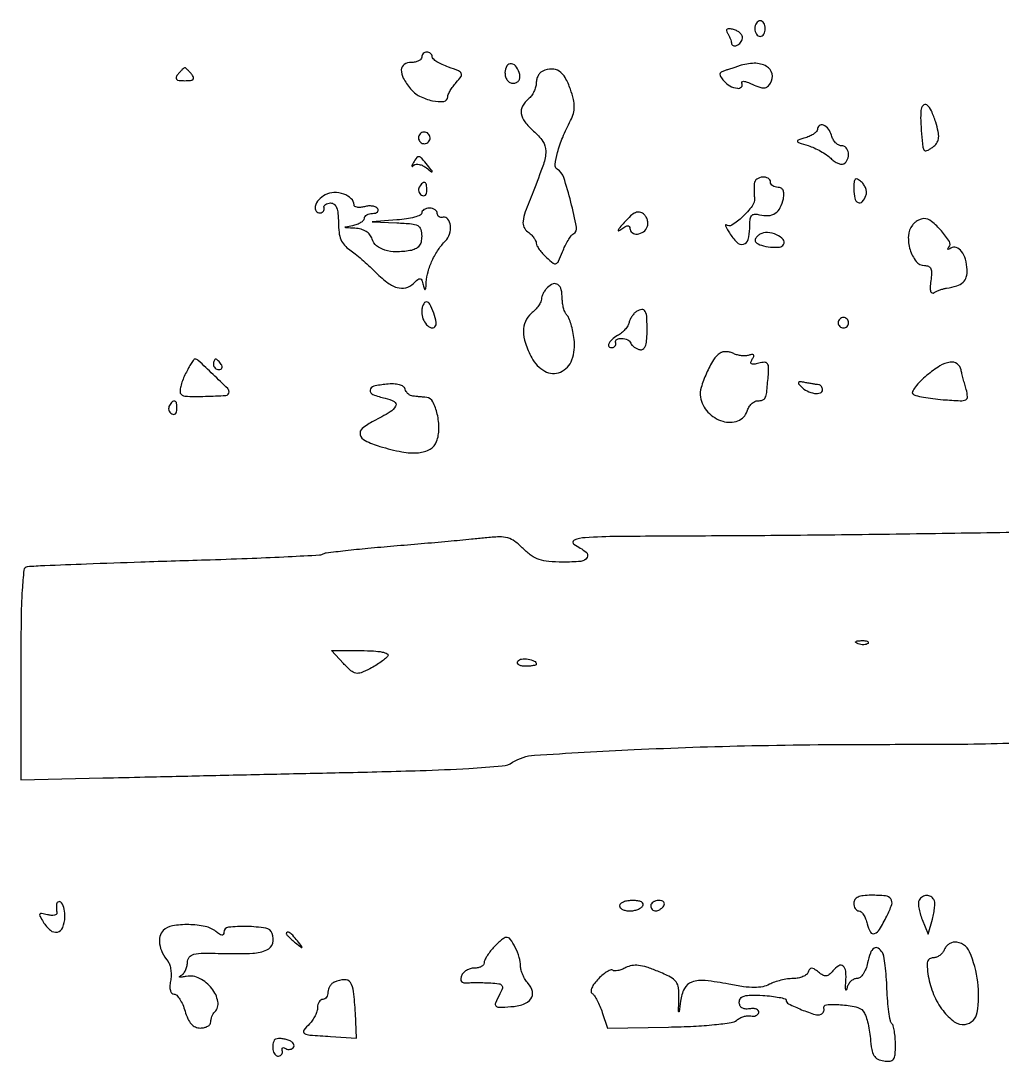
# Model space of a CAD drawing. Extents: x 0 to 5034, y 0 to 2560.
# Drawn here: x 0 to 188.5, y 896.1 to 1096 of the extents above; entities that cross this region are included whole.
import ezdxf

# ---------------------------------------------------------------- set-up
doc = ezdxf.new("R2010")
doc.units = 0

msp = doc.modelspace()

# ---------------------------------------------------------------- linework, layer by layer
for points in [[(141, 1094.5, 0.064853), (141.074694, 1093.926543, 0.082425), (141.29375, 1093.440625, 0.098894), (141.618646, 1093.115568, 0.148195), (142, 1093, 0.148195), (142.381354, 1093.115568, 0.098894), (142.70625, 1093.440625, 0.082425), (142.925306, 1093.926543, 0.064853), (143, 1094.5, 0.064853), (142.925306, 1095.073457, 0.082425), (142.70625, 1095.559375, 0.098894), (142.381354, 1095.884432, 0.148195), (142, 1096, 0.148195), (141.618646, 1095.884432, 0.098894), (141.29375, 1095.559375, 0.082425), (141.074694, 1095.073457, 0.064853)], [(135.733307, 1093.656741, -0.025043), (136.016175, 1093.158816, -0.022797), (136.257653, 1092.61948, -0.023453), (136.428792, 1092.117355, -0.065385), (136.484687, 1091.75, 0.29829), (136.811483, 1091.272517, 0.200787), (137.494015, 1091.27625, 0.118039), (138.258586, 1091.84167, 0.139217), (138.626357, 1092.659963, 0.154989), (138.54791, 1093.140552, 0.084583), (138.188562, 1093.625116, 0.070439), (137.610785, 1094.040472, 0.056777), (136.896922, 1094.316705, 0.028259), (136.077878, 1094.482116, 0.16618), (135.653227, 1094.401953, 0.332732), (135.534189, 1094.129895, 0.084384)], [(77, 1089, -0.191087), (76.848523, 1088.618118, -0.088204), (76.4125, 1088.29375, -0.068025), (75.765418, 1088.073693, -0.048028), (75, 1088, 0.145915), (73.647855, 1087.596819, 0.244831), (73.08176, 1086.587174, 0.134861), (73.469589, 1084.983688, 0.043839), (74.844247, 1082.944019, 0.104929), (76.595563, 1081.524771, 0.064556), (79.104685, 1080.628673, 0.084012), (81.239431, 1080.529433, 0.379151), (82, 1081.388238, -0.107695), (82.105898, 1081.874189, -0.026816), (82.485747, 1082.598942, -0.026161), (83.020665, 1083.400146, -0.023648), (83.653605, 1084.169732, 0.029199), (84.562462, 1085.300135, 0.280108), (84.605401, 1085.890684, 0.180085), (84.079791, 1086.371396, 0.012259), (82.153605, 1087.096298, -0.023878), (80.945761, 1087.58318, -0.033664), (79.926372, 1088.137729, -0.035659), (79.191851, 1088.680986, -0.219081), (79, 1089.097825, 0.11006), (78.923311, 1089.442003, 0.099907), (78.70625, 1089.734986, 0.095011), (78.381801, 1089.931488, 0.089011), (78, 1090, 0.099038), (77.618362, 1089.923658, 0.097945), (77.29375, 1089.70625, 0.097945), (77.076342, 1089.381638, 0.099038)], [(93, 1086.083333, 0.066422), (93.111401, 1085.248452, 0.09567), (93.438799, 1084.58104, 0.111791), (93.945354, 1084.15323, 0.12024), (94.573324, 1084, 0.099154), (95.179808, 1084.121465, 0.133817), (95.619304, 1084.46353, 0.126354), (95.840365, 1084.99829, 0.083236), (95.823324, 1085.667134, 0.100818), (95.230213, 1087.099763, 0.210781), (94.229205, 1087.729914, 0.297834), (93.357221, 1087.327282, 0.14074)], [(138, 1087.341825, -0.001055), (137.326675, 1087.118834, -0.000667), (136.540354, 1086.861424, -0.00067), (135.767031, 1086.610554, -0.001235), (135.137376, 1086.408939, 0.061503), (134.50737, 1086.119801, 0.24243), (134.293946, 1085.765361, 0.164127), (134.422856, 1085.278897, 0.027089), (135.009821, 1084.488167, 0.093186), (136.184976, 1083.513841, 0.09261), (137.636276, 1083.030142, 0.240548), (138.421109, 1083.303456, 0.341724), (138.49531, 1084.007588, -0.340782), (138.522277, 1084.267694, -0.23053), (138.814402, 1084.376808, -0.062906), (139.516216, 1084.218895, -0.020142), (140.507907, 1083.814444, 0.022391), (141.919002, 1083.246327, 0.099697), (142.799041, 1083.122993, 0.15708), (143.44392, 1083.373943, 0.083819), (144.014411, 1084.023317, 0.19866), (144.308418, 1085.829514, 0.212033), (143.230284, 1087.251483, 0.13109), (140.881147, 1087.835077, 0.076329)], [(30.207482, 1085.75, 0.067294), (29.832783, 1085.150135, 0.316493), (29.90499, 1084.772811, 0.17039), (30.384486, 1084.552244, 0.023404), (31.5, 1084.5, 0.023404), (32.615514, 1084.552244, 0.17039), (33.09501, 1084.772811, 0.316493), (33.167217, 1085.150135, 0.067294), (32.792518, 1085.75, 0.011253), (32.376532, 1086.228882, 0.016098), (31.98491, 1086.632812, 0.011953), (31.646504, 1086.944783, 0.182194), (31.5, 1087, 0.182194), (31.353496, 1086.944783, 0.011953), (31.01509, 1086.632812, 0.016098), (30.623468, 1086.228882, 0.011253)], [(100.25, 1086.349228, 0.106892), (99.771801, 1086.01898, 0.06445), (99.367188, 1085.457825, 0.060105), (99.093192, 1084.763614, 0.06405), (99, 1084.039111, -0.07017), (98.890257, 1083.260982, -0.044596), (98.559375, 1082.406256, -0.044039), (98.074117, 1081.60854, -0.060962), (97.5, 1081, 0.095863), (96.365185, 1079.616399, 0.165495), (96.119186, 1078.163921, 0.127349), (96.811914, 1076.585569, 0.04708), (98.5, 1074.813051, -0.064051), (100.259493, 1072.835719, -0.153267), (100.824334, 1070.977368, -0.082532), (100.373607, 1068.409933, -0.010521), (98.393878, 1063.142643, 0.00655), (96.906667, 1059.279208, 0.056316), (96.464341, 1057.486069, 0.143322), (96.639376, 1056.368582, 0.12549), (97.393878, 1055.45394, -0.036438), (98.008466, 1054.931835, -0.038564), (98.528202, 1054.335226, -0.041696), (98.889225, 1053.754506, -0.11877), (99, 1053.294745, 0.125432), (99.12615, 1052.799797, 0.029978), (99.580031, 1052.07433, 0.028952), (100.218755, 1051.279426, 0.02512), (100.974573, 1050.523011, 0.019598), (102.241454, 1049.463762, 0.253921), (102.828404, 1049.369129, 0.207257), (103.301867, 1049.806861, 0.013136), (104.037135, 1051.597671, -0.022085), (104.530422, 1052.740487, -0.023675), (105.112393, 1053.808348, -0.024099), (105.696143, 1054.671734, -0.093904), (106.169777, 1055.104928, 0.311501), (106.720366, 1056.360468, 0.014178), (105.645756, 1061.187975, 0.017221), (104.280576, 1065.903168, 0.177057), (103.046586, 1067.471208, -0.295546), (102.621165, 1068.36905, -0.033224), (103.088375, 1070.689771, -0.032154), (104.087536, 1073.612765, -0.021232), (105.587821, 1076.831914, 0.047931), (106.138767, 1078.200209, 0.072967), (106.318908, 1079.466381, 0.05981), (106.139901, 1080.904585, 0.022431), (105.561604, 1082.855586, 0.043936), (104.566963, 1085.0779, 0.120669), (103.405331, 1086.327769, 0.155087), (101.991966, 1086.725134, 0.089682)], [(172.894037, 1078.75, 0.030844), (172.850874, 1076.86544, 0.012405), (173.014618, 1074.293393, 0.006509), (173.275123, 1071.733247, 0.165303), (173.571294, 1071.107499, 0.257719), (173.811878, 1071.033966, 0.050976), (174.256945, 1071.176385, 0.042424), (174.799768, 1071.470369, 0.027899), (175.371284, 1071.893175, 0.088565), (176.015742, 1072.656127, 0.112501), (176.28806, 1073.534355, 0.073446), (176.204785, 1074.721822, 0.020288), (175.727669, 1076.535676, 0.033602), (174.905351, 1078.687898, 0.119395), (173.995095, 1079.837298, 0.408628), (173.301096, 1079.758877, 0.150589)], [(153, 1075.116631, -0.19069), (152.846775, 1074.729477, -0.051654), (152.339063, 1074.289658, -0.04453), (151.611355, 1073.871403, -0.033644), (150.75, 1073.541878, 0.007378), (149.282614, 1073.06717, 0.407504), (149.163174, 1072.831596, 0.242965), (149.40093, 1072.591917, 0.004108), (151.229449, 1072.017226, -0.031318), (152.391691, 1071.581192, -0.022651), (153.627466, 1070.958387, -0.023009), (154.751688, 1070.256482, -0.045345), (155.560069, 1069.582788, 0.043798), (156.24064, 1069.01204, 0.055401), (156.960964, 1068.618873, 0.066196), (157.61247, 1068.44783, 0.171172), (158.08062, 1068.549826, 0.158251), (158.810226, 1069.410227, 0.131526), (158.963946, 1070.605814, 0.150861), (158.501525, 1071.605791, 0.212669), (157.616631, 1072, -0.129214), (157.048695, 1072.149263, -0.073972), (156.485993, 1072.5875, -0.065681), (156.013407, 1073.235306, -0.060903), (155.710251, 1074, 0.098798), (155.122298, 1075.208701, 0.133355), (154.163234, 1075.946841, 0.261035), (153.373522, 1075.851727, 0.239492)], [(76.552786, 1074.08541, 0.099038), (76.401684, 1073.679226, 0.097945), (76.417584, 1073.244476, 0.097945), (76.597789, 1072.848514, 0.099038), (76.91459, 1072.552786, 0.099038), (77.320774, 1072.401684, 0.097945), (77.755524, 1072.417584, 0.097945), (78.151486, 1072.597789, 0.099038), (78.447214, 1072.91459, 0.099038), (78.598316, 1073.320774, 0.097945), (78.582416, 1073.755524, 0.097945), (78.402211, 1074.151486, 0.099038), (78.08541, 1074.447214, 0.099038), (77.679226, 1074.598316, 0.097945), (77.244476, 1074.582416, 0.097945), (76.848514, 1074.402211, 0.099038)], [(75.398692, 1068.75, 0.01713), (75.159137, 1068.298639, 0.16288), (75.131036, 1068.084951, 0.524814), (75.231588, 1068.041006, 0.045405), (75.497665, 1068.241324, -0.160599), (75.928899, 1068.432659, -0.076061), (76.543254, 1068.400245, -0.063419), (77.238335, 1068.161225, -0.051139), (77.907991, 1067.741324, 0.002328), (78.898565, 1066.97634, 0.488078), (79.001363, 1067.003157, 0.272896), (78.982619, 1067.151917, 0.001728), (78.127555, 1068.25, 0.012018), (77.027209, 1069.585654, 0.170742), (76.498379, 1069.888047, 0.281916), (76.038371, 1069.710498, 0.032682)], [(140.884846, 1064.75, 0.017019), (140.850745, 1064.160981, 0.008467), (140.845616, 1063.413291, 0.008394), (140.866457, 1062.637617, 0.012209), (140.913005, 1061.95482, -0.185668), (140.474178, 1060.397558, -0.04383), (138.640753, 1058.346503, -0.044027), (136.586184, 1056.732877, -0.344924), (135.454334, 1056.831053, 0.512992), (135.353777, 1056.810967, 0.2075), (135.351003, 1056.642559, 0.029654), (135.626758, 1056.074623, 0.009055), (136.109268, 1055.25, 0.060205), (137.526894, 1053.452484, 0.25585), (138.796371, 1053.084979, 0.277954), (139.709529, 1053.955304, 0.066897), (140, 1056.116631, -0.021714), (140.071366, 1057.759162, -0.135176), (140.361919, 1058.54159, -0.230456), (140.923338, 1058.843577, -0.074206), (141.889302, 1058.739199, 0.080007), (143.575511, 1058.576647, 0.133136), (144.917863, 1059.033867, 0.127488), (145.883739, 1060.125865, 0.070196), (146.466008, 1061.823495, 0.045764), (146.559594, 1062.767749, 0.112182), (146.410815, 1063.445451, 0.159289), (146.029485, 1063.850323, 0.125505), (145.442582, 1064, -0.067561), (144.891167, 1064.07485, -0.084278), (144.423759, 1064.29375, -0.099632), (144.111192, 1064.618659, -0.142817), (144, 1065, 0.272007), (143.562857, 1065.744099, 0.148209), (142.49336, 1065.976748, 0.130064), (141.375848, 1065.583006, 0.224013)], [(160, 1063.622445, 0.056175), (160.193324, 1061.907157, 0.221748), (160.828788, 1061.089889, 0.343757), (161.617373, 1061.240521, 0.088591), (162.33357, 1062.426887, 0.104173), (162.435244, 1063.061714, 0.06997), (162.297112, 1063.785821, 0.066075), (161.95027, 1064.485582, 0.071608), (161.440559, 1065.049332, 0.044371), (160.67943, 1065.574575, 0.335831), (160.273356, 1065.520397, 0.183144), (160.045928, 1065.021733, 0.016407)], [(76.542705, 1064.069098, 0.108373), (76.401101, 1063.665803, 0.099685), (76.434921, 1063.22714, 0.095498), (76.639411, 1062.820631, 0.090427), (76.983688, 1062.510081, 0.136093), (77.36964, 1062.397824, 0.190788), (77.701458, 1062.524436, 0.140899), (77.925389, 1062.890269, 0.067432), (78, 1063.440983, 0.039415), (77.914842, 1064.519563, 0.25701), (77.592818, 1064.933879, 0.315493), (77.13314, 1064.838655, 0.050477)], [(58.489202, 1062.563988, 0.086163), (57.241562, 1061.598513, 0.116053), (56.547778, 1060.35597, 0.231462), (56.709068, 1059.452956, 0.265701), (57.5, 1059.1, 0.093907), (57.862485, 1059.206961, 0.113761), (58.132812, 1059.435, 0.119228), (58.267928, 1059.749164, 0.11039), (58.25, 1060.1, -0.174153), (58.275325, 1060.442061, -0.132778), (58.514062, 1060.735625, -0.096791), (58.944469, 1060.933561, -0.059585), (59.5, 1061, -0.171167), (60.178531, 1060.760704, -0.129431), (60.650774, 1060.120127, -0.072258), (60.921248, 1058.983263, -0.02233), (61, 1057.220759, 0.031815), (61.118699, 1055.357177, 0.067121), (61.492203, 1053.960204, 0.080354), (62.16619, 1052.874739, 0.065972), (63.190617, 1051.970759, -0.020185), (64.211017, 1051.22422, -0.009114), (65.489558, 1050.168515, -0.009007), (66.800576, 1049.003587, -0.012162), (67.940617, 1047.900782, 0.03276), (70.293555, 1045.805147, 0.089147), (72.260757, 1044.77022, 0.137867), (73.934963, 1044.71584, 0.136809), (75.398043, 1045.5409, -0.020133), (76.245256, 1046.322502, -0.217486), (76.682439, 1046.446597, -0.267672), (77.005525, 1046.188094, -0.029318), (77.310981, 1045.248411, 0.01442), (77.543108, 1044.454653, 0.558657), (77.69091, 1044.418715, 0.180601), (77.81263, 1044.682009, 0.006408), (77.883999, 1045.815741, -0.058332), (78.217922, 1047.801712, -0.038437), (79.034668, 1049.9719, -0.037853), (80.196976, 1052.037893, -0.049358), (81.571635, 1053.714492, 0.125199), (82.348418, 1055.021316, 0.097069), (82.503775, 1056.675169, 0.135157), (82.026426, 1057.911172, 0.2967), (81.117163, 1058.25, -0.087594), (80.690683, 1058.230619, -0.115992), (80.328167, 1058.367188, -0.127304), (80.087132, 1058.638528, -0.118823), (80, 1059, 0.148195), (79.884432, 1059.381354, 0.098894), (79.559375, 1059.70625, 0.082425), (79.073457, 1059.925306, 0.064853), (78.5, 1060, 0.061136), (77.926412, 1059.929603, 0.07968), (77.440625, 1059.722345, 0.097512), (77.115416, 1059.415289, 0.156175), (77, 1059.054791, -0.304485), (76.73858, 1058.665309, -0.029389), (75.604687, 1058.277215, -0.029493), (74.070505, 1057.946946, -0.018597), (72.25, 1057.735039), (67.5, 1057.360496), (72.25, 1057.180248, -0.012406), (75.026394, 1057.005828, -0.102195), (76.232861, 1056.644181, -0.199821), (76.809828, 1055.932782, -0.071869), (77, 1054.616577, -0.058555), (76.869104, 1053.502695, -0.112573), (76.473551, 1052.700605, -0.115893), (75.778693, 1052.163898, -0.06439), (74.75, 1051.847576, -0.042815), (72.101875, 1051.624229, -0.073733), (69.917838, 1051.951266, -0.097209), (68.347234, 1052.788292, -0.146028), (67.479892, 1054.063355, 0.092031), (67.040131, 1054.886084, 0.083986), (66.322089, 1055.527117, 0.074593), (65.353502, 1055.950756, 0.053219), (64.182612, 1056.136182, -0.001783), (62.522726, 1056.226382, -0.219252), (62.341284, 1056.323051, -0.552311), (62.383067, 1056.434181, -0.002913), (63.75, 1056.705733, 0.037644), (64.611317, 1056.939971, 0.051079), (65.339062, 1057.285119, 0.061974), (65.840956, 1057.681695, 0.197067), (66, 1058.069551, -0.164089), (66.119703, 1058.424481, -0.095832), (66.457961, 1058.726681, -0.076976), (66.962735, 1058.930889, -0.057758), (67.559017, 1059, 0.05878), (68.115829, 1059.065685, 0.126121), (68.495569, 1059.266173, 0.191145), (68.641142, 1059.562686, 0.159385), (68.558021, 1059.90612, 0.15438), (68.198685, 1060.21553, 0.064046), (67.575304, 1060.392509, 0.054994), (66.805232, 1060.422423, 0.046215), (65.999004, 1060.289489, -0.039544), (65.232998, 1060.152685, -0.068263), (64.587207, 1060.177645, -0.103492), (64.156719, 1060.350186, -0.250913), (64, 1060.642822, 0.210384), (63.477158, 1061.830414, 0.101828), (62.023195, 1062.698803, 0.089174), (60.155198, 1062.995598, 0.117125)], [(115.912583, 1057.267774, 0.008796), (115.067609, 1056.285336, 0.060283), (114.722759, 1055.750044, 0.693132), (114.81748, 1055.650448, 0.063221), (115.25, 1055.902706, -0.025457), (116.029033, 1056.439529, -0.107297), (116.561284, 1056.627019, -0.263812), (116.869906, 1056.499812, -0.167533), (117, 1056.122445, 0.242814), (117.42258, 1055.303577, 0.179144), (118.424373, 1055.033371, 0.133671), (119.594847, 1055.469724, 0.14648), (120.33357, 1056.426887, 0.093576), (120.447139, 1057.051713, 0.069813), (120.34487, 1057.746185, 0.068161), (120.050591, 1058.402123, 0.080231), (119.603142, 1058.9144, 0.136335), (118.862924, 1059.246493, 0.143572), (118.073631, 1059.139711, 0.082684), (117.138931, 1058.521083, 0.023314)], [(171.25087, 1056.75, 0.156842), (170.480785, 1054.708236, 0.085638), (170.808029, 1052.024518, 0.093096), (171.966422, 1049.78774, 0.230793), (173.582115, 1049, -0.110075), (174.339904, 1048.831127, -0.18766), (174.781375, 1048.36781, -0.108678), (174.932096, 1047.509078, -0.025748), (174.794443, 1046.052813, 0.02093), (174.663226, 1044.794132, 0.083813), (174.744287, 1044.026536, 0.243012), (175.019712, 1043.730433, 0.229926), (175.430944, 1043.774692, -0.033481), (175.936264, 1044.045701, -0.019284), (176.576091, 1044.306293, -0.019208), (177.241745, 1044.519372, -0.030287), (177.828091, 1044.644857, 0.037779), (179.778007, 1045.092784, 0.108587), (180.977778, 1045.775983, 0.140569), (181.603757, 1046.779969, 0.082622), (181.764975, 1048.196318, 0.0559), (181.438839, 1050.176747, 0.093542), (180.689728, 1051.683273, 0.144707), (179.691864, 1052.419112, 0.220203), (178.636693, 1052.328664, -0.018477), (178.227321, 1052.114474, -0.230088), (178.056903, 1052.115701, -0.45953), (178.028506, 1052.227011, -0.031375), (178.259146, 1052.515488, 0.335465), (178.356196, 1053.59285, 0.040667), (176.846067, 1055.62626, 0.041612), (174.934832, 1057.470442, 0.172781), (173.448131, 1058, 0.084238), (172.915063, 1057.90955, 0.045299), (172.306348, 1057.632812, 0.04343), (171.720133, 1057.228278, 0.052081)], [(141.975078, 1054.984598, 0.047069), (141.475126, 1054.606388, 0.078129), (141.14627, 1054.193968, 0.114037), (141.033231, 1053.815319, 0.215343), (141.143654, 1053.523013, 0.125675), (142.244407, 1052.870113, 0.047586), (144.013103, 1052.52955, 0.046429), (145.721529, 1052.525568, 0.235927), (146.50698, 1053.011294, 0.332867), (146.419939, 1053.985731, 0.107506), (145.170122, 1054.887183, 0.083671), (143.392764, 1055.329136, 0.158901)], [(101.160081, 1044.760081, 0.041018), (100.716138, 1044.236644, 0.035806), (100.340774, 1043.624182, 0.037484), (100.08216, 1043.01812, 0.082282), (100, 1042.522241, -0.120877), (99.870873, 1041.99592, -0.034087), (99.426504, 1041.270031, -0.032232), (98.79488, 1040.492003, -0.029094), (98.047672, 1039.772846, 0.111797), (96.913437, 1038.24954, 0.107442), (96.524668, 1036.363616, 0.081018), (96.927, 1034.053772, 0.038082), (98.139274, 1031.26657, 0.143003), (100.650588, 1028.679136, 0.235526), (103.630326, 1028.519195, 0.205726), (105.852659, 1030.876151, 0.120154), (106.290166, 1034.799483, 0.018971), (106.041075, 1036.285832, 0.021293), (105.68716, 1037.692036, 0.021155), (105.287588, 1038.853117, 0.097396), (104.906748, 1039.45, -0.086615), (104.558255, 1039.971263, -0.034926), (104.266357, 1040.779226, -0.033245), (104.066874, 1041.713327, -0.035998), (104, 1042.640983, 0.058337), (103.800198, 1044.347639, 0.175947), (103.166696, 1045.311594, 0.252416), (102.241486, 1045.448164, 0.1098)], [(77, 1040.059017, 0.093163), (77.243236, 1038.764917, 0.088003), (77.941777, 1037.6182, 0.125169), (78.799418, 1037.032629, 0.291734), (79.526868, 1037.193535, 0.248128), (79.787897, 1038.04047, 0.035516), (79.30834, 1039.854341, 0.03517), (78.583145, 1041.570626, 0.282338), (77.883369, 1042, 0.205936), (77.5457, 1041.854764, 0.083017), (77.25949, 1041.429836, 0.063321), (77.064865, 1040.802056, 0.043565)], [(118.301218, 1040.186163, 0.065734), (117.840141, 1039.809592, 0.039697), (117.398495, 1039.258183, 0.039124), (117.040334, 1038.629372, 0.05448), (116.830179, 1038.017209, -0.084846), (116.568324, 1037.382215, -0.041815), (116.042448, 1036.68177, -0.039905), (115.358943, 1036.027627, -0.046427), (114.612198, 1035.526673, 0.063751), (113.519595, 1034.737652, 0.114499), (112.90733, 1033.823266, 0.364061), (113.082601, 1033.321848, 0.217847), (113.75, 1033.25, 0.099038), (114.017143, 1033.402666, 0.097945), (114.20625, 1033.646875, 0.097945), (114.288153, 1033.944686, 0.099038), (114.25, 1034.25, -0.379294), (114.485546, 1034.802019, -0.126253), (115.42352, 1034.983625, -0.088021), (116.574124, 1034.707513, -0.206308), (117.166667, 1034.075, 0.09835), (117.394262, 1033.696982, 0.05058), (117.807102, 1033.32625, 0.047526), (118.326644, 1033.017883, 0.052344), (118.878788, 1032.825, 0.199616), (119.499414, 1032.926789, 0.156762), (119.944411, 1033.451702, 0.075228), (120.206944, 1034.51518, 0.02044), (120.295455, 1036.25, 0.013297), (120.250529, 1038.973874, 0.10687), (119.935029, 1040.179168, 0.3088), (119.306593, 1040.524794, 0.114845)], [(157, 1038, 0.099038), (157.076342, 1037.618362, 0.097945), (157.29375, 1037.29375, 0.097945), (157.618362, 1037.076342, 0.099038), (158, 1037, 0.099038), (158.381638, 1037.076342, 0.097945), (158.70625, 1037.29375, 0.097945), (158.923658, 1037.618362, 0.099038), (159, 1038, 0.099038), (158.923658, 1038.381638, 0.097945), (158.70625, 1038.70625, 0.097945), (158.381638, 1038.923658, 0.099038), (158, 1039, 0.099038), (157.618362, 1038.923658, 0.097945), (157.29375, 1038.70625, 0.097945), (157.076342, 1038.381638, 0.099038)], [(134.33565, 1032.180225, 0.113864), (133.049949, 1030.859719, 0.031382), (131.696092, 1028.275323, 0.031392), (130.676242, 1025.541378, 0.11358), (130.55069, 1023.700288, 0.150583), (131.962543, 1020.829191, 0.131197), (134.820692, 1019.061278, 0.163374), (137.736865, 1019.15125, 0.231175), (139.5, 1021, -0.06077), (139.849532, 1021.764714, -0.063046), (140.36914, 1022.4125, -0.069989), (140.972302, 1022.851427, -0.122947), (141.567388, 1023, 0.080852), (142.509905, 1023.153412, 0.21407), (143.00094, 1023.605824, 0.075133), (143.264833, 1024.620014, 0.004967), (143.550776, 1027.632419, 0.017812), (143.637163, 1029.390951, 0.156266), (143.412145, 1030.127338, 0.258948), (142.866046, 1030.39617, 0.051662), (141.751999, 1030.224895, -0.022214), (140.779239, 1030.016179, -0.176574), (140.334365, 1030.098333, -0.348315), (140.219766, 1030.395298, -0.062963), (140.482824, 1030.972208, 0.037714), (140.770441, 1031.527128, 0.26752), (140.735521, 1031.816707, 0.283914), (140.472408, 1031.920191, 0.040897), (139.889196, 1031.764859, -0.070333), (139.244163, 1031.633024, -0.040753), (138.451623, 1031.649105, -0.039853), (137.643088, 1031.797414, -0.053018), (136.946118, 1032.065352, 0.056282), (136.27334, 1032.318977, 0.051066), (135.538317, 1032.427073, 0.054374), (134.853703, 1032.382741, 0.100005)], [(31.662886, 1028.25, 0.023217), (31.158206, 1027.123316, 0.027202), (30.789534, 1026.012, 0.027755), (30.585153, 1025.055144, 0.126362), (30.639545, 1024.49298, 0.307474), (31.497509, 1023.872208, 0.012953), (35.45326, 1023.856988, 0.012634), (39.389914, 1024.043424, 0.393109), (40, 1024.699484, 0.201086), (39.73365, 1025.334984, 0.003335), (36.927494, 1028.058031, 0.003469), (34.092137, 1030.735468, 0.189683), (33.419925, 1031, 0.245582), (33.221037, 1030.896043, 0.009746), (32.751762, 1030.192188, 0.015265), (32.221679, 1029.303897, 0.009984)], [(37, 1030, 0.105053), (37.081062, 1029.618444, 0.099167), (37.311086, 1029.29375, 0.09642), (37.654762, 1029.076123, 0.093332), (38.059017, 1029, 0.108972), (38.413961, 1029.078288, 0.182303), (38.6254, 1029.29375, 0.161196), (38.656512, 1029.6179, 0.082592), (38.5, 1030, 0.029505), (38.231006, 1030.382774, 0.035638), (37.933975, 1030.70625, 0.038439), (37.65171, 1030.934461, 0.151918), (37.440983, 1031, 0.210953), (37.272352, 1030.92554, 0.081139), (37.129539, 1030.70625, 0.061769), (37.032345, 1030.382849, 0.042167)], [(174.046742, 1027.897881, 0.02154), (172.787219, 1026.750826, 0.035691), (171.842356, 1025.66846, 0.041302), (171.277372, 1024.77479, 0.327677), (171.347157, 1024.31951, 0.137008), (171.883854, 1024.017132, 0.013293), (173.35644, 1023.696832, 0.016083), (175.165832, 1023.413319, 0.012044), (177.173471, 1023.213553, 0.006509), (180.455909, 1023.009544, 0.11682), (181.48669, 1023.20088, 0.317486), (181.840148, 1023.790757, 0.053035), (181.588733, 1025.164773, -0.004574), (181.304157, 1026.162678, -0.003789), (181.018938, 1027.230233, -0.003826), (180.772362, 1028.212928, -0.010272), (180.616686, 1028.916871, 0.189721), (179.854251, 1030.100927, 0.196885), (178.503778, 1030.424155, 0.10095), (176.527431, 1029.691309, 0.034843)], [(70.25, 1026.186642, 0.033388), (67.775511, 1025.780017, 0.321957), (67.113285, 1025.022254, 0.339897), (67.631619, 1024.19555, 0.034832), (69.993419, 1023.501445, -0.071916), (71.732232, 1022.847371, -0.404367), (71.997494, 1021.986474, -0.141894), (70.934888, 1020.849374, -0.015247), (67.75, 1019.08102, 0.049322), (65.593383, 1017.683666, 0.294909), (65.187352, 1016.473637, 0.22556), (66.12444, 1015.346308, 0.032781), (68.984251, 1014.243479, 0.028614), (73.195356, 1013.189235, 0.068516), (76.404131, 1013.024556, 0.107291), (78.616701, 1013.707301, 0.177689), (79.869742, 1015.176915, 0.087866), (80.308745, 1017.602752, 0.056619), (79.996107, 1020.44999, 0.060419), (79.149605, 1022.819076, 0.25927), (77.956366, 1023.63465, -0.000367), (77.312955, 1023.694614, -0.000251), (76.582159, 1023.763631, -0.000253), (75.877823, 1023.830865, -0.000511), (75.323324, 1023.88465, -0.092625), (74.849336, 1024.022201, -0.067924), (74.39732, 1024.333304, -0.06629), (74.034951, 1024.763551, -0.07878), (73.823324, 1025.25, 0.188455), (73.467722, 1025.742199, 0.079228), (72.707505, 1026.076669, 0.057226), (71.612342, 1026.233266, 0.030965)], [(149.859179, 1025.740821, 0.080615), (151.047023, 1024.884683, 0.076997), (152.463441, 1024.431052, 0.113452), (153.570199, 1024.5083, 0.330051), (154, 1025.088484, 0.079365), (153.943456, 1025.442472, 0.083317), (153.779687, 1025.754717, 0.09005), (153.536265, 1025.977829, 0.115664), (153.25, 1026.076511, -0.012233), (152.842459, 1026.128188, -0.002922), (152.167857, 1026.23459, -0.003001), (151.394334, 1026.366004, -0.002965), (150.619301, 1026.50721, 0.01817), (149.72193, 1026.642661, 0.229659), (149.408186, 1026.532378, 0.374985), (149.391703, 1026.274284, 0.032927)], [(28.542705, 1022.069098, 0.108373), (28.401101, 1021.665803, 0.099685), (28.434921, 1021.22714, 0.095498), (28.639411, 1020.820631, 0.090427), (28.983688, 1020.510081, 0.136093), (29.36964, 1020.397824, 0.190788), (29.701458, 1020.524436, 0.140899), (29.925389, 1020.890269, 0.067432), (30, 1021.440983, 0.039415), (29.914842, 1022.519563, 0.25701), (29.592818, 1022.933879, 0.315493), (29.13314, 1022.838655, 0.050477)], [(162.729167, 976.395833, -0.126455), (162.402231, 976.202593, -0.060344), (161.916927, 976.123424, -0.05415), (161.359369, 976.160852, -0.051402), (160.8125, 976.316886, -0.054073), (160.395823, 976.538436, -0.470617), (160.37858, 976.720685, -0.168741), (160.670344, 976.862007, -0.018894), (161.416667, 976.921053, -0.028489), (162.112848, 976.910055, -0.077125), (162.592839, 976.799335, -0.208169), (162.77538, 976.614691, -0.296942)], [(70.495605, 973.992888, -0.080269), (70.079362, 973.512295, -0.018673), (69.232624, 972.855824, -0.018795), (68.188858, 972.165147, -0.017435), (67.070144, 971.536273, -0.026487), (65.352401, 970.760322, -0.142423), (64.341136, 970.670708, -0.133911), (63.406918, 971.134493, -0.022397), (61.959242, 972.543385), (59.651372, 975), (65.384703, 975, -0.012842), (67.772092, 974.938671, -0.035814), (69.434456, 974.733226, -0.06621), (70.374772, 974.414518, -0.442189)], [(99, 972.393011, -0.327354), (98.887487, 972.239576, -0.029196), (98.395164, 972.115447, -0.029198), (97.730252, 972.028365, -0.017964), (96.940983, 972, -0.045552), (96.193244, 972.068264, -0.099152), (95.660421, 972.280921, -0.177225), (95.42542, 972.594852, -0.214542), (95.473008, 972.956326, -0.231296), (96.155087, 973.386452, -0.0667), (97.436609, 973.354182, -0.069655), (98.618601, 972.991831, -0.291414)], [(160, 926.5, 0.063559), (160.073198, 925.926498, 0.081496), (160.288153, 925.440625, 0.098464), (160.606849, 925.115527, 0.150892), (160.980948, 925, -0.196658), (161.401402, 924.827975, -0.055459), (161.857549, 924.267655, -0.046872), (162.276082, 923.461345, -0.034816), (162.587621, 922.506911, 0.063822), (163.211608, 920.914101, 0.376478), (163.987141, 920.631169, 0.166644), (164.951382, 921.444274, 0.019311), (166.330069, 923.959821, 0.031397), (167.282223, 926.212087, 0.248796), (167.118105, 927.294339, 0.212947), (166.094294, 927.871031, 0.023343), (163.333333, 928, 0.027804), (161.823573, 927.915981, 0.078075), (160.805556, 927.6375, 0.128843), (160.218119, 927.163308, 0.160198)], [(172.551863, 927.083916, 0.143952), (172.405165, 926.54894, 0.032947), (172.484854, 925.604469, 0.031443), (172.726646, 924.486041, 0.026153), (173.118798, 923.333916), (174.251903, 920.5), (175.083414, 923.414319, 0.02203), (175.363828, 924.591339, 0.02651), (175.518952, 925.718038, 0.026727), (175.54761, 926.661383, 0.133408), (175.398445, 927.164319, 0.123272), (174.782023, 927.76434, 0.139608), (173.984252, 927.967352, 0.135414), (173.180752, 927.721062, 0.11313)], [(6.881579, 926.309017, 0.027366), (6.847673, 925.935902, 0.015289), (6.845241, 925.479804, 0.015217), (6.871025, 925.017162, 0.023832), (6.924169, 924.622231, -0.266925), (6.821505, 924.332258, -0.129249), (6.455423, 924.154623, -0.074659), (5.851276, 924.127025, -0.038115), (5.10234, 924.262986, 0.018294), (3.988701, 924.511075, 0.316053), (3.667721, 924.364011, 0.263459), (3.662449, 923.979713, 0.01419), (4.300297, 922.890755, 0.075434), (5.685485, 921.27537, 0.237132), (7.031237, 920.937873, 0.250467), (8.050168, 921.815059, 0.081538), (8.470748, 923.823105, 0.066716), (8.337726, 925.305627, 0.086735), (7.812991, 926.561568, 0.331531), (7.279266, 926.763528, 0.294862)], [(115, 926, 0.186414), (115.147465, 925.618213, 0.089706), (115.570164, 925.29375, 0.069539), (116.198222, 925.073784, 0.049547), (116.940983, 925, 0.046881), (117.729296, 925.074077, 0.046318), (118.49335, 925.29375, 0.050262), (119.123976, 925.616444, 0.111412), (119.5, 926, 0.253782), (119.521766, 926.384801, 0.1651), (119.205217, 926.712684, 0.083483), (118.520664, 926.931329, 0.035659), (117.559017, 927, 0.037227), (116.579009, 926.926934, 0.055981), (115.751711, 926.70625, 0.073461), (115.186221, 926.383082, 0.230178)], [(121, 926, 0.092995), (121.071618, 925.618268, 0.096318), (121.276414, 925.29375, 0.099231), (121.581949, 925.076556, 0.105429), (121.940983, 925, 0.089642), (122.346558, 925.073302, 0.053229), (122.7871, 925.29375, 0.051032), (123.193797, 925.617485, 0.06081), (123.5, 926, 0.139169), (123.607943, 926.379648, 0.191142), (123.478525, 926.70625, 0.138808), (123.110654, 926.926733, 0.066118), (122.559017, 927, 0.062283), (121.962904, 926.925455, 0.080552), (121.457961, 926.70625, 0.097988), (121.120018, 926.381379, 0.153634)], [(27.362868, 921.221061, 0.135611), (26.723006, 920.091528, 0.099633), (26.654737, 918.646907, 0.078484), (27.181885, 916.990057, 0.048462), (28.27291, 915.255746, -0.092564), (28.608601, 914.601029, -0.040263), (28.811927, 913.640929, -0.038041), (28.868548, 912.55645, -0.041274), (28.756348, 911.505746, 0.036783), (28.637981, 910.484162, 0.076436), (28.726427, 909.688867, 0.121151), (29.003139, 909.187672, 0.20928), (29.431875, 909, -0.203471), (29.940691, 908.783999, -0.047974), (30.528322, 908.045313, -0.041816), (31.092297, 906.994402, -0.030671), (31.543203, 905.75, 0.034939), (32.092614, 904.273186, 0.078205), (32.749037, 903.27585, 0.104154), (33.543488, 902.702614, 0.104751), (34.5, 902.5, 0.056395), (35.265012, 902.586561, 0.075828), (35.9125, 902.842708, 0.095027), (36.346616, 903.221587, 0.167478), (36.5, 903.666667, -0.054664), (36.555011, 904.168334, -0.038656), (36.720312, 904.710938, -0.039128), (36.962682, 905.211141, -0.064082), (37.25, 905.583333, 0.250109), (37.859195, 907.586457, 0.120611), (36.695608, 910.090539, 0.104447), (34.337835, 912.027015, 0.167584), (31.78881, 912.405441, -0.012241), (30.969285, 912.273003, -0.073872), (30.539525, 912.278048, -0.601619), (30.501108, 912.390807, -0.093283), (30.75, 912.572245, 0.106406), (31.228468, 912.940454, 0.060184), (31.632812, 913.554053, 0.056017), (31.906997, 914.30398, 0.059721), (32, 915.079851, -0.163965), (32.341223, 916.092417, -0.175759), (33.216537, 916.656878, -0.05647), (35.092241, 916.867791, -0.005745), (39.577228, 916.812458, 0.018291), (44.566952, 916.876086, 0.091758), (47.273937, 917.516571, 0.221676), (48.379089, 918.77875, 0.163759), (48.300491, 920.659316, 0.267658), (47.040974, 921.680618, 0.033717), (43.41068, 922.01141, 0.034378), (39.868301, 921.850944, 0.381205), (39, 920.877555, -0.131914), (38.892844, 920.478463, -0.294044), (38.624898, 920.340936, -0.123978), (38.164273, 920.506191, -0.025398), (37.466295, 921.027973, 0.12294), (35.429449, 922.007044, 0.046111), (32.258583, 922.361314, 0.045668), (29.14393, 922.136161, 0.156861)], [(51, 920.622445, 0.184603), (51.08115, 920.410139, 0.013803), (51.514063, 919.952641, 0.017649), (52.079598, 919.425681, 0.012436), (52.75, 918.872445, 0.001576), (53.879507, 917.99236, 0.377591), (54, 918, 0.377591), (54.00764, 918.120493, 0.001576), (53.127555, 919.25, 0.017685), (52.23668, 920.306759, 0.065617), (51.573889, 920.869516, 0.241985), (51.193395, 920.90695, 0.307699)], [(90.75, 917.916667, 0.023654), (90.080161, 917.109479, 0.026245), (89.514062, 916.269271, 0.026901), (89.11197, 915.509268, 0.108635), (89, 915, -0.182536), (88.855843, 914.618285, -0.0909), (88.443928, 914.29375, -0.070807), (87.831332, 914.073863, -0.050854), (87.106989, 914, 0.071857), (86.340825, 913.88932, 0.063793), (85.603064, 913.564844, 0.066854), (85.003976, 913.085051, 0.099226), (84.645517, 912.518616, 0.076241), (84.507706, 911.885175, 0.194314), (84.653703, 911.447273, 0.17665), (85.077795, 911.207012, 0.061897), (85.788529, 911.17706, -0.015443), (86.637307, 911.220075, -0.005973), (87.815403, 911.22927, -0.005907), (89.09344, 911.20888, -0.007265), (90.285184, 911.158444, -0.019613), (91.836882, 911.008947, -0.186901), (92.409235, 910.692687, -0.264283), (92.50901, 910.143445, -0.038605), (92.035184, 909.065741, 0.014094), (91.151859, 907.297158, 0.293241), (91.228258, 906.736641, 0.228187), (91.800654, 906.483665, 0.009145), (94.135203, 906.602437, 0.061841), (96.539261, 907.071386, 0.154936), (97.973814, 908.103341, 0.220967), (98.264267, 909.501508, 0.127038), (97.44941, 911.055901, -0.046359), (96.894572, 911.796594, -0.035183), (96.425764, 912.697261, -0.03605), (96.104302, 913.613248, -0.06646), (96, 914.394482, 0.074438), (95.748381, 916.075242, 0.042508), (94.981232, 917.983915, 0.040004), (94.019133, 919.563409, 0.271326), (93.214816, 919.916667, 0.12255), (92.836015, 919.774111, 0.019463), (92.195915, 919.294792, 0.020577), (91.472415, 918.656622, 0.016716)], [(162.65, 915, -0.042768), (162.311565, 913.835693, -0.058147), (161.802386, 912.868366, -0.071596), (161.202956, 912.216657, -0.172741), (160.594551, 912, 0.11041), (160.005538, 911.868329, 0.076737), (159.438155, 911.485937, 0.071607), (158.978026, 910.918819, 0.073564), (158.701706, 910.25, -0.045381), (158.553264, 909.824443, -0.718714), (158.451873, 909.834808, -0.065548), (158.409757, 910.293002, -0.008152), (158.465425, 911.294028, 0.037206), (158.460116, 913.398621, 0.19573), (157.953748, 914.411797, 0.333926), (157.112645, 914.475998, 0.077577), (155.980628, 913.476658, -0.043928), (155.2704, 912.759473, -0.15538), (154.679335, 912.513623, -0.152965), (154.049167, 912.653017, -0.042169), (153.2047, 913.237669, 0.024493), (152.394077, 913.842315, 0.147449), (151.897532, 913.995431, 0.244685), (151.540391, 913.812387, 0.073275), (151.254045, 913.25, -0.148043), (150.913062, 912.770966, -0.062997), (150.22771, 912.367188, -0.054643), (149.331752, 912.092582, -0.047091), (148.350925, 912, 0.036324), (147.250052, 911.919917, 0.023282), (145.99144, 911.675526, 0.023381), (144.774621, 911.318899, 0.039907), (143.804571, 910.895409, -0.076543), (142.516288, 910.441712, -0.047216), (140.913075, 910.294673, -0.034158), (138.830058, 910.443221, -0.013695), (136.011072, 910.918039, 0.021408), (131.425079, 911.617935, 0.111656), (128.901177, 911.329588, 0.191076), (127.457422, 910.079209, 0.087723), (126.698576, 907.664213, -0.000504), (126.428801, 905.608134, -0.68472), (126.372484, 905.59444, -0.161348), (126.328972, 905.741003, -0.000353), (126.404182, 908.086747, 0.034108), (126.3292, 910.202051, 0.138382), (125.857365, 911.388052, 0.112674), (124.778584, 912.283385, 0.019042), (122.328176, 913.407959, 0.019578), (120.221486, 914.184196, 0.050146), (118.634983, 914.528435, 0.069236), (117.348205, 914.496527, 0.082273), (116.198802, 914.106396, -0.031695), (115.417453, 913.749915, -0.042706), (114.670599, 913.53572, -0.049175), (114.055868, 913.476729, -0.198236), (113.714816, 913.618517, 0.296387), (113.364668, 913.692826, 0.043577), (112.681034, 913.358996, 0.037529), (111.848625, 912.769268, 0.023503), (110.965299, 911.965299, 0.033383), (110.175486, 911.06234, 0.060417), (109.67874, 910.216912, 0.091308), (109.521932, 909.542431, 0.265694), (109.732022, 909.131966, -0.101797), (110.168523, 908.699086, -0.023394), (110.704696, 907.80439, -0.023237), (111.236102, 906.694807, -0.020835), (111.683806, 905.5), (112.667501, 902.5), (124.414009, 902.694164, 0.007812), (129.213522, 902.848529, 0.013006), (133.247438, 903.146713, 0.010305), (136.440063, 903.532986, 0.138809), (137.50607, 904.005038, -0.055607), (138.12097, 904.409331, -0.045134), (138.854028, 904.702395, -0.046802), (139.588878, 904.848738, -0.082377), (140.205365, 904.810873, 0.07186), (140.735838, 904.767142, 0.090819), (141.212851, 904.885069, 0.10644), (141.56243, 905.142954, 0.138344), (141.734105, 905.5, 0.217451), (141.641766, 905.854245, 0.130502), (141.283549, 906.114348, 0.084636), (140.690642, 906.234304, 0.047404), (139.954552, 906.187142, -0.061172), (139.126881, 906.156896, -0.122288), (138.511034, 906.367173, -0.146694), (138.134809, 906.807476, -0.104319), (138, 907.44658, -0.167501), (138.256422, 908.19054, -0.156968), (138.923477, 908.64256, -0.07113), (140.201386, 908.825437, -0.014444), (142.495062, 908.759438, -0.013079), (144.218601, 908.61465, -0.021225), (145.67115, 908.391535, -0.016605), (146.794157, 908.130885, -0.337413), (146.995062, 907.87132, 0.28548), (147.453678, 907.146308, 0.016244), (149.980438, 906.023602, 0.018778), (152.56875, 905.084398, 0.184548), (153.707107, 905.146447, 0.087584), (153.99099, 905.338239, 0.086395), (154.19365, 905.616456, 0.089843), (154.285064, 905.936791, 0.105521), (154.25, 906.25, -0.488343), (154.725458, 906.965037, -0.035817), (157.451191, 906.975475, -0.033436), (160.403926, 906.575555, -0.170783), (161.803042, 905.73732, -0.086754), (162.228939, 904.99287, -0.022724), (162.638469, 903.674277, -0.022383), (162.974188, 902.106401, -0.021247), (163.175487, 900.48732, 0.021781), (163.438464, 898.39045, 0.09288), (163.873544, 897.211547, 0.143062), (164.597689, 896.539874, 0.080812), (165.75, 896.180449, 0.056714), (166.964717, 896.146706, 0.217029), (167.608176, 896.509139, 0.138832), (167.925386, 897.366146, 0.019652), (168, 899.263782, 0.018757), (167.949202, 900.617442, 0.023154), (167.796414, 901.870656, 0.022428), (167.576387, 902.890605, 0.132793), (167.30694, 903.359727, -0.151915), (167.022907, 903.900182, -0.010792), (166.747314, 905.599619, -0.014429), (166.517009, 907.678561, -0.010355), (166.375062, 910.011661, 0.009069), (166.237792, 912.367858, 0.011804), (166.022175, 914.518193, 0.009529), (165.76708, 916.294914, 0.098293), (165.509105, 916.985267, 0.110335), (164.67873, 917.835889, 0.305122), (163.882517, 917.824234, 0.156482), (163.176945, 916.902648, 0.036409)], [(177.361626, 917.5, -0.080667), (177.027659, 916.926585, -0.065606), (176.507474, 916.440625, -0.06655), (175.887738, 916.112079, -0.088874), (175.262169, 916, 0.14259), (174.565116, 915.797089, 0.186815), (174.175138, 915.267672, 0.088649), (174.08588, 914.263721, 0.01818), (174.307829, 912.490499, 0.059791), (175.322466, 908.966186, 0.06235), (177.132624, 905.835941, 0.072928), (179.299079, 903.708285, 0.195532), (181.35758, 903.194547, 0.325894), (183.69525, 905.469037, 0.073917), (183.82124, 911.342116, 0.071525), (182.229482, 917.117735, 0.298159), (179.353605, 919, 0.094902), (178.769125, 918.888055, 0.066838), (178.184207, 918.559375, 0.064619), (177.687538, 918.073426, 0.075353)], [(60.25, 911.337719, 0.087674), (59.772091, 911.039141, 0.065245), (59.367188, 910.565351, 0.064399), (59.093368, 909.995939, 0.080074), (59, 909.416667, -0.068857), (58.925077, 908.8752, -0.085122), (58.70625, 908.416146, -0.099913), (58.381338, 908.109202, -0.140362), (58, 908, 0.154765), (57.618614, 907.879052, 0.09778), (57.29375, 907.538393, 0.080164), (57.074515, 907.02945, 0.061768), (57, 906.428571, -0.077071), (56.889373, 905.71514, -0.038247), (56.545387, 904.864137, -0.036802), (56.044661, 904.017627, -0.044446), (55.452381, 903.309524, 0.040394), (54.386733, 902.056229, 0.438412), (54.505821, 901.476024, 0.116352), (55.521915, 901.150157, 0.004462), (59.5, 900.872214), (64.5, 900.567681), (64.254503, 905.372046, 0.013765), (63.927552, 909.524117, 0.121864), (63.304599, 911.237929, 0.268568), (62.186984, 911.784526, 0.078572)], [(48.68613, 900.15612, 0.088461), (48.402583, 899.140294, 0.089237), (48.488987, 898.092342, 0.116482), (48.893665, 897.337628, 0.241105), (49.5, 897.1, 0.102678), (49.860233, 897.213136, 0.117554), (50.125534, 897.456834, 0.117001), (50.25315, 897.795012, 0.101035), (50.225223, 898.17433, -0.08807), (50.192645, 898.501701, -0.250328), (50.311893, 898.688949, -0.205677), (50.558816, 898.715584, -0.06392), (50.906125, 898.558018, 0.093354), (51.313399, 898.401266, 0.096427), (51.744942, 898.406022, 0.099163), (52.133651, 898.570806, 0.105029), (52.419654, 898.869998, 0.213244), (52.471289, 899.254822, 0.125961), (52.229733, 899.660169, 0.083724), (51.710466, 900.027533, 0.048258), (50.989749, 900.29243, 0.032786), (50.205497, 900.443444, 0.045978), (49.493111, 900.46681, 0.054939), (48.943553, 900.373114, 0.214056)]]:
    msp.add_lwpolyline(points, format="xyb", close=True)
msp.add_lwpolyline([(190.476861, 997.691991, -0.000655), (170.79242, 997.394647, -0.001001), (149.764773, 997.146648, -0.001523), (131.5, 997.023458, 0.001104), (114.756129, 996.924559, 0.013747), (108.406908, 996.698377, 0.084656), (106.287024, 996.197522, 0.628204), (106.25, 995.428025, -0.03845), (108.584423, 993.918741, -0.391176), (108.767638, 992.877942, -0.231938), (107.570363, 992.154593, -0.021918), (104.045455, 992, -0.022435), (101.396027, 992.118939, -0.060443), (99.555882, 992.512045, -0.071524), (98.04616, 993.286561, -0.042171), (96.494285, 994.596624, 0.035653), (94.897449, 995.980639, 0.092028), (93.535506, 996.654241, 0.077237), (91.881409, 996.856378, 0.020054), (89.198831, 996.661091, -0.004464), (86.592527, 996.389465, -0.000978), (82.10446, 995.971048, -0.001018), (76.911832, 995.507845, -0.000977), (71.646138, 995.059294, 0.002912), (66.665326, 994.61559, 0.004435), (62.34631, 994.166788, 0.001703), (58.647733, 993.736502, 0.109017), (58.037251, 993.523022, -0.125432), (57.400756, 993.323328, -0.000784), (51.36725, 993.003938, -0.003129), (44.453619, 992.692193, -0.001982), (36.391113, 992.411195, 0.000529), (23.070842, 991.98571, 0.001076), (12.603926, 991.617733, 0.000981), (4.612264, 991.303849, 0.009662), (1.25, 991.100043, 0.359361), (0.593459, 990.463616, 0.012534), (0.266529, 986.667372, 0.012503), (0.055197, 980.772725, 0.002708), (0, 970.580247), (0, 950.160495), (15.75, 950.538283, -0.000283), (23.841294, 950.72778, -0.000092), (35.823308, 950.999416, -0.000091), (49.147889, 951.296616, -0.000102), (61.967643, 951.577587, 0.002099), (76.688886, 951.95904, 0.007583), (86.057477, 952.383441, 0.0071), (92.479907, 952.863674, 0.121084), (94.467643, 953.544144, -0.127759), (98.649936, 954.91473, -0.003558), (117.80929, 955.977741, -0.007131), (140.399477, 956.747223, -0.004947), (165.946351, 957, 0.001859), (181.926389, 957.059415, 0.009259), (190.89571, 957.292251, 0.014754)], format="xyb")

doc.saveas('drawing.dxf')
